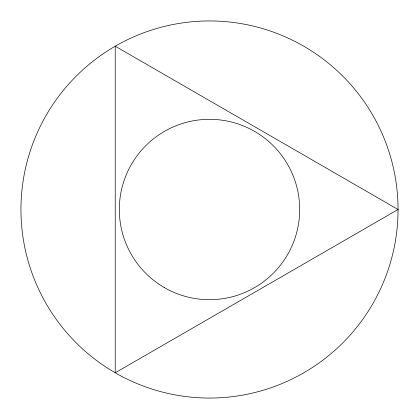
<?xml version="1.0" encoding="UTF-8"?>
<svg xmlns="http://www.w3.org/2000/svg" width="419" height="419" viewBox="0 0 419 419"><rect width="100%" height="100%" fill="white"/><g stroke="black" fill="none" stroke-linecap="round" stroke-linejoin="round"><path stroke-width="0.63" d="M398.05 209.5L115.225 372.79A188.55 188.55 0 0 1 115.225 46.21A188.55 188.55 0 0 1 398.05 209.5A188.55 188.55 0 0 1 115.225 372.79L115.225 46.21L398.05 209.5M164.405 287.607A90.19 90.19 0 0 0 299.69 209.5A90.19 90.19 0 0 0 164.405 131.393A90.19 90.19 0 0 0 164.405 287.607"/></g></svg>
